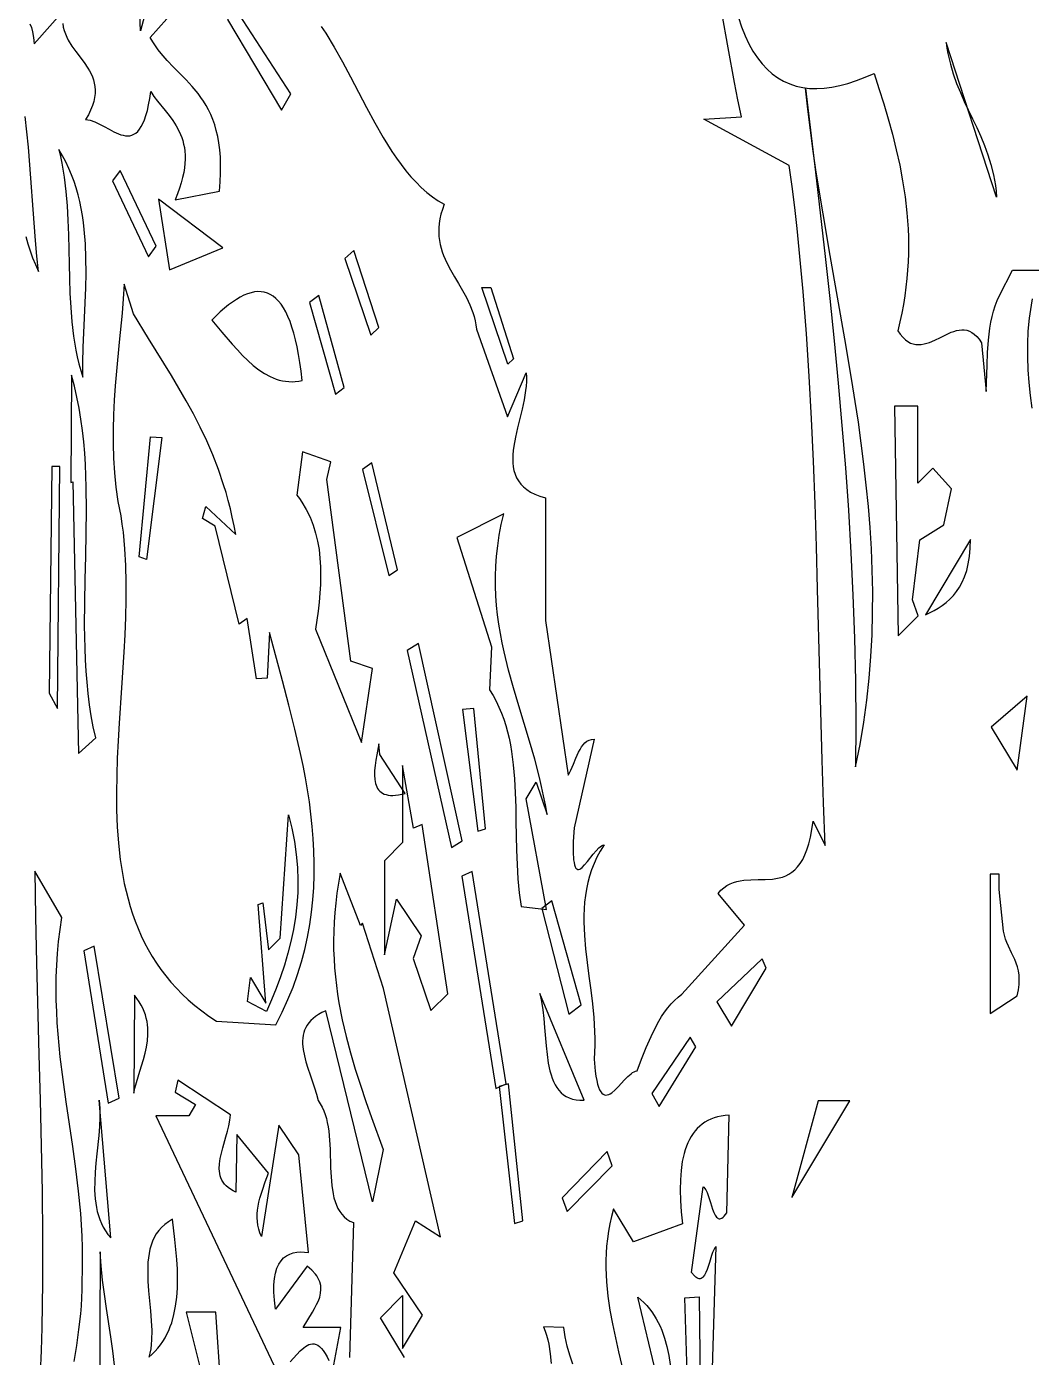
# Model space of a CAD drawing. Header units: metres. Extents: x 0 to 50, y 0 to 50.
# Drawn here: x 24.66 to 32.82, y 11.27 to 22.07 of the extents above; entities that cross this region are included whole.
import ezdxf

# ---------------------------------------------------------------- set-up
doc = ezdxf.new("R2010")
doc.units = ezdxf.units.M

msp = doc.modelspace()

# ---------------------------------------------------------------- linework, layer by layer
for points in [[(25.758389, 22.68779), (25.583667, 22.038435), (25.56091, 22.580718)], [(24.68458, 22.096691), (24.697074, 22.067085), (24.707179, 22.030244), (24.714689, 21.985552), (24.7194, 21.932394), (24.952801, 22.197313)], [(24.95183, 22.099853), (24.956854, 22.07034), (24.96415, 22.042111), (24.973475, 22.015043), (24.984589, 21.989013), (24.99725, 21.963899), (25.026246, 21.915931), (25.058533, 21.870161), (25.12525, 21.781297), (25.155817, 21.736247), (25.169558, 21.713139), (25.181947, 21.689479), (25.192745, 21.665146), (25.201709, 21.640017), (25.208598, 21.613969), (25.21317, 21.58688), (25.215184, 21.558628), (25.214399, 21.529091), (25.210572, 21.498146), (25.203463, 21.465671), (25.192831, 21.431543), (25.178433, 21.395641), (25.160028, 21.357841), (25.137374, 21.318023), (25.137374, 21.318023), (25.155586, 21.316377), (25.17412, 21.312656), (25.211981, 21.300047), (25.250613, 21.282307), (25.289673, 21.261549), (25.328819, 21.239886), (25.367706, 21.21943), (25.405993, 21.202294), (25.424804, 21.195631), (25.443335, 21.19059), (25.461545, 21.187436), (25.47939, 21.186432), (25.496828, 21.187842), (25.513815, 21.19193), (25.530308, 21.198961), (25.546266, 21.209199), (25.561644, 21.222907), (25.5764, 21.24035), (25.590491, 21.261792), (25.603874, 21.287497), (25.616507, 21.317728), (25.628346, 21.35275), (25.639348, 21.392828), (25.649471, 21.438224), (25.658672, 21.489204), (25.666907, 21.546031), (25.666907, 21.546031), (25.693091, 21.505986), (25.722014, 21.467262), (25.784152, 21.390943), (25.815408, 21.35193), (25.845482, 21.311403), (25.873394, 21.268653), (25.898163, 21.22297), (25.918811, 21.173646), (25.927283, 21.147397), (25.934357, 21.119972), (25.93991, 21.091281), (25.943821, 21.061238), (25.945966, 21.029752), (25.946223, 20.996736), (25.944469, 20.9621), (25.940582, 20.925756), (25.93444, 20.887616), (25.92592, 20.847591), (25.914899, 20.805591), (25.901256, 20.761529), (25.884867, 20.715316), (25.86561, 20.666864), (26.22627, 20.73583), (26.22627, 20.73583), (26.23186, 20.811962), (26.234645, 20.883558), (26.234757, 20.950832), (26.232325, 21.014), (26.22748, 21.073276), (26.220354, 21.128874), (26.211077, 21.181009), (26.199779, 21.229895), (26.186593, 21.275748), (26.171647, 21.31878), (26.155074, 21.359208), (26.137005, 21.397245), (26.117569, 21.433106), (26.096897, 21.467005), (26.075121, 21.499158), (26.052372, 21.529778), (26.004474, 21.587279), (25.954251, 21.641224), (25.851015, 21.745312), (25.800093, 21.798887), (25.751032, 21.855771), (25.727526, 21.88599), (25.704877, 21.91768), (25.683217, 21.951056), (25.662675, 21.986331), (25.865797, 22.211775)], [(26.289816, 22.131942), (26.730452, 21.396093), (26.80548, 21.52802), (26.347658, 22.232734), (26.289816, 22.131942)], [(27.052645, 22.073641), (27.088011, 22.019501), (27.156758, 21.906034), (27.223518, 21.787135), (27.289076, 21.664584), (27.419733, 21.415659), (27.486407, 21.292847), (27.555025, 21.173512), (27.59031, 21.115705), (27.626376, 21.059435), (27.663321, 21.004926), (27.701245, 20.952399), (27.740245, 20.902077), (27.780419, 20.854184), (27.821867, 20.808941), (27.864686, 20.766572), (27.908975, 20.7273), (27.954831, 20.691347), (28.002354, 20.658935), (28.051642, 20.630288), (28.051642, 20.630288), (28.036637, 20.589152), (28.024848, 20.549461), (28.016103, 20.511131), (28.010229, 20.474078), (28.007055, 20.43822), (28.006409, 20.403471), (28.008118, 20.369749), (28.012012, 20.33697), (28.017917, 20.30505), (28.025662, 20.273906), (28.035075, 20.243454), (28.045984, 20.21361), (28.071602, 20.155413), (28.101139, 20.098647), (28.133221, 20.042641), (28.166471, 19.986728), (28.199513, 19.930237), (28.230972, 19.872501), (28.259471, 19.812849), (28.283635, 19.750613), (28.293662, 19.718317), (28.302089, 19.685124), (28.308744, 19.65095), (28.313455, 19.615713), (28.56436, 18.903142), (28.715938, 19.261167), (28.715938, 19.261167), (28.718287, 19.226287), (28.718357, 19.19066), (28.716394, 19.154382), (28.712642, 19.117546), (28.700747, 19.042584), (28.684627, 18.966534), (28.647536, 18.814201), (28.630476, 18.739436), (28.617013, 18.666618), (28.612242, 18.631175), (28.609103, 18.596504), (28.607841, 18.562699), (28.608701, 18.529855), (28.611926, 18.498067), (28.617762, 18.467429), (28.626453, 18.438036), (28.638243, 18.409984), (28.653376, 18.383367), (28.672097, 18.35828), (28.694651, 18.334817), (28.721282, 18.313075), (28.752234, 18.293147), (28.787752, 18.275128), (28.828079, 18.259113), (28.873462, 18.245198), (28.873975, 17.250417), (29.05748, 15.992721), (29.05748, 15.992721), (29.069268, 16.012813), (29.080344, 16.034752), (29.101132, 16.082384), (29.121389, 16.132036), (29.142659, 16.180127), (29.154156, 16.202468), (29.166487, 16.223076), (29.179843, 16.241504), (29.194418, 16.257303), (29.210406, 16.270026), (29.227998, 16.279225), (29.247389, 16.284453), (29.268771, 16.285263), (29.105395, 15.566671), (29.105395, 15.566671), (29.099582, 15.456102), (29.098666, 15.370507), (29.102202, 15.307443), (29.1055, 15.283598), (29.109743, 15.26447), (29.114876, 15.249754), (29.120842, 15.239146), (29.127585, 15.23234), (29.135051, 15.229031), (29.143182, 15.228914), (29.151924, 15.231683), (29.161219, 15.237034), (29.171013, 15.244661), (29.191873, 15.265525), (29.214056, 15.291832), (29.260603, 15.351013), (29.284073, 15.379005), (29.307078, 15.402676), (29.329172, 15.419585), (29.339737, 15.424741), (29.349907, 15.427292), (29.349907, 15.427292), (29.31915, 15.377399), (29.292124, 15.327032), (29.26864, 15.276211), (29.248505, 15.224954), (29.231529, 15.173279), (29.21752, 15.121205), (29.206287, 15.06875), (29.197638, 15.015934), (29.191383, 14.962773), (29.18733, 14.909288), (29.185287, 14.855497), (29.185064, 14.801417), (29.189312, 14.692468), (29.198541, 14.58259), (29.211224, 14.471931), (29.225828, 14.360638), (29.240824, 14.248861), (29.254682, 14.136748), (29.265871, 14.024446), (29.272862, 13.912104), (29.274305, 13.855965), (29.274124, 13.799871), (29.272128, 13.743841), (29.268126, 13.687894), (29.268126, 13.687894), (29.277421, 13.589672), (29.283239, 13.549243), (29.289787, 13.514227), (29.297028, 13.484344), (29.304925, 13.459313), (29.31344, 13.438855), (29.322535, 13.422689), (29.332173, 13.410534), (29.342318, 13.40211), (29.35293, 13.397136), (29.363974, 13.395332), (29.375411, 13.396417), (29.387204, 13.400111), (29.399316, 13.406134), (29.411709, 13.414205), (29.43719, 13.435369), (29.463346, 13.461359), (29.516489, 13.518843), (29.542877, 13.54585), (29.568743, 13.568709), (29.581387, 13.577881), (29.593789, 13.585175), (29.60591, 13.59031), (29.617714, 13.593005), (29.617714, 13.593005), (29.654529, 13.688036), (29.691977, 13.781141), (29.730992, 13.870803), (29.77251, 13.955503), (29.7945, 13.995519), (29.817467, 14.033725), (29.841527, 14.069932), (29.866797, 14.103951), (29.893395, 14.135592), (29.921437, 14.164664), (29.95104, 14.190979), (29.982321, 14.214346), (30.489661, 14.774985), (30.275799, 15.033798), (30.275799, 15.033798), (30.298656, 15.058614), (30.322619, 15.079412), (30.347584, 15.09655), (30.37345, 15.11039), (30.400114, 15.12129), (30.427474, 15.12961), (30.455426, 15.13571), (30.48387, 15.139951), (30.54182, 15.144291), (30.600504, 15.145509), (30.659102, 15.146482), (30.716796, 15.150089), (30.745047, 15.15378), (30.772765, 15.159209), (30.799847, 15.166735), (30.82619, 15.176719), (30.851693, 15.18952), (30.876253, 15.205498), (30.899766, 15.225013), (30.922132, 15.248424), (30.943247, 15.276092), (30.963009, 15.308376), (30.981316, 15.345636), (30.998065, 15.388231), (31.013154, 15.436522), (31.02648, 15.490869), (31.037941, 15.55163), (31.047435, 15.619167), (31.146412, 15.422884), (31.146412, 15.422884), (31.132223, 15.76987), (31.12037, 16.117015), (31.101203, 16.811429), (31.083976, 17.505421), (31.074548, 17.852039), (31.063755, 18.198288), (31.050979, 18.54408), (31.035604, 18.889327), (31.017013, 19.23394), (30.994589, 19.577832), (30.967715, 19.920915), (30.935775, 20.263101), (30.917712, 20.43383), (30.898151, 20.604302), (30.877015, 20.774505), (30.854227, 20.944429), (30.158773, 21.320621), (30.467281, 21.340938), (30.467281, 21.340938), (30.437315, 21.479225), (30.409023, 21.619027), (30.356406, 21.90205), (30.307314, 22.187744)], [(30.440654, 22.147626), (30.46669, 22.07075), (30.495165, 21.9996), (30.526056, 21.934122), (30.559342, 21.874258), (30.595, 21.819953), (30.63301, 21.771152), (30.673347, 21.727799), (30.715992, 21.689838), (30.76092, 21.657213), (30.808111, 21.629869), (30.857543, 21.607749), (30.909193, 21.590799), (30.963039, 21.578962), (31.01906, 21.572183), (31.077233, 21.570406), (31.137536, 21.573575), (31.199948, 21.581634), (31.264445, 21.594528), (31.331007, 21.612202), (31.399611, 21.634598), (31.470235, 21.661663), (31.542857, 21.693339), (31.542857, 21.693339), (31.582825, 21.57046), (31.621356, 21.447202), (31.657957, 21.323426), (31.692139, 21.198993), (31.723411, 21.073763), (31.751281, 20.947597), (31.775258, 20.820357), (31.794851, 20.691902), (31.80957, 20.562095), (31.818923, 20.430795), (31.821434, 20.364542), (31.822419, 20.297863), (31.821818, 20.230742), (31.819568, 20.163161), (31.815608, 20.095102), (31.809878, 20.026549), (31.802315, 19.957483), (31.792858, 19.887887), (31.781446, 19.817745), (31.768018, 19.747038), (31.752511, 19.675749), (31.734866, 19.603861), (31.734866, 19.603861), (31.755432, 19.574481), (31.776231, 19.550114), (31.797244, 19.530428), (31.818452, 19.515092), (31.839836, 19.503774), (31.861379, 19.496142), (31.88306, 19.491866), (31.904861, 19.490614), (31.926763, 19.492054), (31.948748, 19.495854), (31.970796, 19.501684), (31.992889, 19.509212), (32.037134, 19.528034), (32.081333, 19.549669), (32.125334, 19.571464), (32.168988, 19.590769), (32.190638, 19.598658), (32.212144, 19.604929), (32.233488, 19.609252), (32.254652, 19.611295), (32.275615, 19.610726), (32.29636, 19.607213), (32.316867, 19.600425), (32.337119, 19.590032), (32.357095, 19.5757), (32.376777, 19.557099), (32.396147, 19.533897), (32.415186, 19.505762), (32.454479, 19.110724), (32.454479, 19.110724), (32.461125, 19.323249), (32.465316, 19.426761), (32.472312, 19.527524), (32.477384, 19.57666), (32.483782, 19.624852), (32.491717, 19.672013), (32.501396, 19.718058), (32.513029, 19.762901), (32.526824, 19.806457), (32.542989, 19.848638), (32.561734, 19.88936), (32.666495, 20.094206), (33.134732, 20.094206)], [(32.128294, 21.944312), (32.128294, 21.944312), (32.134917, 21.898648), (32.14289, 21.854348), (32.162505, 21.769463), (32.18638, 21.688898), (32.213754, 21.611893), (32.243868, 21.537691), (32.275962, 21.465533), (32.343047, 21.324313), (32.376518, 21.253735), (32.40893, 21.182166), (32.43952, 21.108848), (32.467531, 21.033023), (32.4922, 20.953931), (32.512769, 20.870814), (32.521279, 20.827509), (32.528478, 20.782914), (32.534272, 20.736933), (32.538566, 20.689472), (32.128294, 21.944312)], [(30.986157, 21.573588), (30.986157, 21.573588), (31.068316, 20.890457), (31.146858, 20.206656), (31.18394, 19.864349), (31.219116, 19.521688), (31.252053, 19.178612), (31.282418, 18.835059), (31.309877, 18.490966), (31.334097, 18.146272), (31.354743, 17.800916), (31.371482, 17.454834), (31.38398, 17.107965), (31.391904, 16.760248), (31.394919, 16.41162), (31.392693, 16.062019), (31.392693, 16.062019), (31.428857, 16.243324), (31.459097, 16.423528), (31.483692, 16.602686), (31.502917, 16.780847), (31.51705, 16.958063), (31.526367, 17.134386), (31.531147, 17.309866), (31.531666, 17.484557), (31.528201, 17.658507), (31.521029, 17.83177), (31.510427, 18.004397), (31.496673, 18.176439), (31.480043, 18.347947), (31.460814, 18.518973), (31.439263, 18.689568), (31.415668, 18.859783), (31.390305, 19.029671), (31.363452, 19.199282), (31.306383, 19.53788), (31.186549, 20.21402), (31.128216, 20.552384), (31.073896, 20.891493), (31.048933, 21.061454), (31.025804, 21.231757), (31.004786, 21.402451), (30.986157, 21.573588)], [(24.652341, 20.368416), (24.668891, 20.310172), (24.687302, 20.252705), (24.707687, 20.196063), (24.730161, 20.140292), (24.754839, 20.085441), (24.754839, 20.085441), (24.742293, 20.21051), (24.731302, 20.336228), (24.712207, 20.588869), (24.693993, 20.841878), (24.673101, 21.093769), (24.660539, 21.218831), (24.645972, 21.343057)], [(24.920793, 21.074698), (24.920793, 21.074698), (24.933722, 21.019228), (24.94509, 20.963237), (24.963592, 20.849841), (24.977193, 20.734808), (24.986788, 20.618437), (24.99327, 20.501027), (24.997533, 20.382875), (25.002978, 20.145543), (25.005949, 20.02696), (25.010276, 19.90883), (25.016855, 19.791451), (25.026579, 19.675124), (25.040342, 19.560145), (25.059037, 19.446814), (25.070514, 19.390859), (25.08356, 19.335429), (25.098286, 19.280559), (25.114804, 19.226288), (25.114804, 19.226288), (25.11573, 19.346173), (25.119134, 19.466885), (25.129758, 19.709585), (25.139445, 19.951971), (25.141679, 20.072293), (25.140967, 20.19163), (25.136406, 20.309683), (25.127093, 20.426147), (25.120371, 20.48369), (25.112123, 20.540723), (25.102234, 20.597208), (25.090592, 20.653107), (25.077085, 20.708384), (25.061598, 20.762999), (25.044019, 20.816916), (25.024236, 20.870096), (25.002134, 20.922502), (24.977602, 20.974096), (24.950526, 21.02484), (24.920793, 21.074698)], [(25.35671, 20.82133), (25.647537, 20.20427), (25.712002, 20.289744), (25.419329, 20.904393), (25.35671, 20.82133)], [(25.730739, 20.672108), (25.820584, 20.096964), (26.251356, 20.276254), (25.730739, 20.672108)], [(27.244025, 20.189813), (27.454054, 19.56693), (27.520688, 19.628718), (27.316177, 20.256291), (27.244025, 20.189813)], [(25.452258, 19.981093), (25.452258, 19.981093), (25.443636, 19.863266), (25.433538, 19.745412), (25.41096, 19.509671), (25.388618, 19.273961), (25.378814, 19.156148), (25.370604, 19.038377), (25.364499, 18.92066), (25.36101, 18.803009), (25.36065, 18.685436), (25.36393, 18.567952), (25.371361, 18.450568), (25.383455, 18.333297), (25.400724, 18.21615), (25.423679, 18.099138), (25.423679, 18.099138), (25.433357, 18.033446), (25.441614, 17.967134), (25.45416, 17.832782), (25.461895, 17.696341), (25.4654, 17.55807), (25.465255, 17.418227), (25.462041, 17.277072), (25.456337, 17.134864), (25.448723, 16.991862), (25.430088, 16.70451), (25.410775, 16.417089), (25.402315, 16.274), (25.395427, 16.13167), (25.390689, 15.990359), (25.388682, 15.850326), (25.389987, 15.711829), (25.395183, 15.575128), (25.40485, 15.440481), (25.41957, 15.308148), (25.429005, 15.242929), (25.43992, 15.178387), (25.452389, 15.114552), (25.466483, 15.051457), (25.482275, 14.989135), (25.499838, 14.927618), (25.519243, 14.866939), (25.540564, 14.807129), (25.563873, 14.748221), (25.589243, 14.690248), (25.616745, 14.633242), (25.646453, 14.577234), (25.67844, 14.522259), (25.712776, 14.468347), (25.749536, 14.415532), (25.788792, 14.363845), (25.830615, 14.31332), (25.875079, 14.263988), (25.922257, 14.215882), (25.97222, 14.169034), (26.025041, 14.123476), (26.080793, 14.079242), (26.139548, 14.036363), (26.201378, 13.994871), (26.683524, 13.966041), (26.683524, 13.966041), (26.735237, 14.068791), (26.781656, 14.171223), (26.822965, 14.27335), (26.859351, 14.375182), (26.890999, 14.476729), (26.918094, 14.578005), (26.940821, 14.679019), (26.959367, 14.779782), (26.973915, 14.880307), (26.984653, 14.980604), (26.991765, 15.080684), (26.995436, 15.180559), (26.995853, 15.280239), (26.9932, 15.379736), (26.987663, 15.479062), (26.979427, 15.578226), (26.968678, 15.677241), (26.955602, 15.776117), (26.940382, 15.874866), (26.923206, 15.973499), (26.904259, 16.072027), (26.883725, 16.170461), (26.838641, 16.367093), (26.789437, 16.563483), (26.737598, 16.759722), (26.631944, 17.152103), (26.611819, 16.782886), (26.525425, 16.777242), (26.448996, 17.266506), (26.385034, 17.219325), (26.191331, 18.01681), (26.086509, 18.079828), (26.114257, 18.175391), (26.356932, 17.948112), (26.356932, 17.948112), (26.343925, 18.019329), (26.329529, 18.088923), (26.3138, 18.156957), (26.296792, 18.223497), (26.278562, 18.288607), (26.259164, 18.352352), (26.217089, 18.476001), (26.171011, 18.594961), (26.121372, 18.709748), (26.068618, 18.820878), (26.013192, 18.928865), (25.955537, 19.034227), (25.896098, 19.137478), (25.835318, 19.239134), (25.773641, 19.339712), (25.649371, 19.539693), (25.526837, 19.741548), (25.452258, 19.981093)], [(26.162426, 19.689726), (26.162426, 19.689726), (26.245351, 19.591353), (26.328529, 19.494039), (26.37057, 19.447268), (26.413102, 19.402549), (26.456268, 19.360476), (26.500211, 19.321646), (26.545073, 19.286653), (26.590997, 19.256094), (26.638125, 19.230563), (26.662185, 19.21987), (26.686601, 19.210657), (26.711388, 19.202999), (26.736566, 19.196971), (26.762152, 19.192646), (26.788164, 19.1901), (26.81462, 19.189407), (26.841537, 19.19064), (26.868934, 19.193876), (26.896828, 19.199187), (26.896828, 19.199187), (26.888202, 19.274318), (26.878501, 19.344961), (26.86774, 19.41118), (26.855935, 19.473038), (26.8431, 19.530596), (26.82925, 19.583919), (26.814401, 19.633069), (26.798567, 19.678109), (26.781764, 19.719102), (26.764007, 19.756111), (26.745311, 19.789199), (26.72569, 19.818428), (26.705161, 19.843863), (26.683737, 19.865565), (26.661435, 19.883598), (26.638268, 19.898024), (26.614253, 19.908907), (26.589404, 19.916309), (26.563737, 19.920294), (26.537266, 19.920924), (26.510007, 19.918262), (26.481974, 19.912371), (26.453183, 19.903315), (26.423648, 19.891155), (26.393386, 19.875956), (26.36241, 19.857779), (26.330737, 19.836689), (26.29838, 19.812747), (26.265356, 19.786017), (26.231679, 19.756561), (26.162426, 19.689726)], [(26.957112, 19.831571), (27.168207, 19.088416), (27.237029, 19.141996), (27.031461, 19.889163), (26.957112, 19.831571)], [(28.429458, 19.955393), (28.613034, 19.374529), (28.568404, 19.333327), (28.356315, 19.954373), (28.429458, 19.955393)], [(32.827507, 19.863122), (32.817811, 19.810492), (32.80277, 19.705422), (32.793155, 19.600579), (32.788516, 19.495932), (32.788405, 19.39145), (32.792369, 19.287101), (32.79996, 19.182854), (32.810728, 19.078679), (32.824222, 18.974543)], [(25.022952, 19.241801), (25.018371, 18.372032), (25.033407, 18.375042), (25.081145, 16.168991), (25.219667, 16.297834), (25.219667, 16.297834), (25.200364, 16.386783), (25.183889, 16.476349), (25.170044, 16.566492), (25.158632, 16.657168), (25.149453, 16.748335), (25.142311, 16.839952), (25.137007, 16.931977), (25.133344, 17.024367), (25.130147, 17.210074), (25.131137, 17.396736), (25.13473, 17.584017), (25.139343, 17.77158), (25.143392, 17.959088), (25.145295, 18.146204), (25.143467, 18.332591), (25.140659, 18.425406), (25.136325, 18.517913), (25.130267, 18.610068), (25.122286, 18.701831), (25.112185, 18.793159), (25.099766, 18.88401), (25.084832, 18.974342), (25.067183, 19.064112), (25.046622, 19.15328), (25.022952, 19.241801)], [(31.710138, 18.990433), (31.73894, 17.124876), (31.901622, 17.28788), (31.85462, 17.4187), (31.913845, 17.904228), (32.109105, 18.027912), (32.171899, 18.319201), (32.021217, 18.486957), (31.899462, 18.364961), (31.899462, 18.990433), (31.710138, 18.990433)], [(25.757823, 18.735607), (25.633744, 17.746499), (25.572749, 17.766934), (25.666204, 18.74272), (25.757823, 18.735607)], [(26.900108, 18.620729), (26.852731, 18.268898), (26.852731, 18.268898), (26.874404, 18.240139), (26.894565, 18.21086), (26.930525, 18.150816), (26.960947, 18.088908), (26.986168, 18.025279), (27.006524, 17.96007), (27.022351, 17.893424), (27.033987, 17.825482), (27.041768, 17.756389), (27.04603, 17.686284), (27.04711, 17.615312), (27.045345, 17.543614), (27.04107, 17.471332), (27.034623, 17.398609), (27.02634, 17.325587), (27.005613, 17.179215), (27.377884, 16.258584), (27.467858, 16.859604), (27.291228, 16.91969), (27.097285, 18.396203), (27.129802, 18.539363), (26.900108, 18.620729)], [(24.862924, 18.50166), (24.843117, 16.660429), (24.910007, 16.536079), (24.927671, 18.499742), (24.862924, 18.50166)], [(27.386192, 18.476633), (27.600902, 17.614249), (27.671534, 17.662439), (27.464051, 18.529495), (27.386192, 18.476633)], [(28.154581, 17.924742), (28.435567, 17.035744), (28.419509, 16.686064), (28.419509, 16.686064), (28.447608, 16.641046), (28.473073, 16.594792), (28.496039, 16.547361), (28.516639, 16.498812), (28.535007, 16.449206), (28.551278, 16.398602), (28.565584, 16.347058), (28.578061, 16.294634), (28.588841, 16.241391), (28.59806, 16.187386), (28.612346, 16.077331), (28.621991, 15.964944), (28.628066, 15.850701), (28.631642, 15.735077), (28.633792, 15.618546), (28.638095, 15.384664), (28.642391, 15.268264), (28.649547, 15.152857), (28.660632, 15.038918), (28.676718, 14.926923), (28.881942, 14.903136), (28.717059, 15.801711), (28.797724, 15.936419), (28.886304, 15.675353), (28.886304, 15.675353), (28.873379, 15.751658), (28.858682, 15.827204), (28.842401, 15.902065), (28.824727, 15.976318), (28.785958, 16.123305), (28.743893, 16.268772), (28.65595, 16.557584), (28.613108, 16.702145), (28.573045, 16.847622), (28.537279, 16.994622), (28.521482, 17.068884), (28.507329, 17.143755), (28.495009, 17.219312), (28.484712, 17.29563), (28.476628, 17.372785), (28.470947, 17.450854), (28.467859, 17.529912), (28.467554, 17.610036), (28.470221, 17.691301), (28.47605, 17.773785), (28.485231, 17.857562), (28.497954, 17.94271), (28.514408, 18.029303), (28.534784, 18.117418), (28.154581, 17.924742)], [(31.960418, 17.295366), (31.960418, 17.295366), (32.030621, 17.33108), (32.064561, 17.350915), (32.09743, 17.372562), (32.129005, 17.396393), (32.159066, 17.422777), (32.187389, 17.452087), (32.213753, 17.484692), (32.237936, 17.520963), (32.259714, 17.561271), (32.278868, 17.605987), (32.295173, 17.65548), (32.308408, 17.710123), (32.318352, 17.770286), (32.324781, 17.836338), (32.327474, 17.908652), (31.960418, 17.295366)], [(27.750871, 17.00558), (28.110812, 15.406685), (28.196712, 15.460098), (27.842895, 17.062676), (27.750871, 17.00558)], [(32.787721, 16.635934), (32.495162, 16.383773), (32.705036, 16.03329), (32.787721, 16.635934)], [(28.20021, 16.52806), (28.32429, 15.538952), (28.385285, 15.559387), (28.291829, 16.535173), (28.20021, 16.52806)], [(27.733583, 15.843956), (27.526925, 16.161642), (27.521147, 16.249464), (27.521147, 16.249464), (27.502466, 16.158901), (27.494799, 16.114953), (27.488897, 16.072497), (27.48525, 16.031985), (27.484346, 15.993869), (27.486673, 15.9586), (27.492719, 15.926633), (27.502973, 15.898417), (27.50983, 15.885858), (27.517923, 15.874406), (27.527311, 15.864119), (27.538057, 15.855052), (27.550221, 15.847262), (27.563864, 15.840807), (27.579047, 15.835741), (27.595831, 15.832122), (27.614278, 15.830006), (27.634448, 15.829451), (27.656403, 15.830511), (27.680203, 15.833244), (27.733583, 15.843956)], [(27.713412, 16.071565), (27.713412, 15.446093), (27.566533, 15.298923), (27.566533, 14.534458), (27.663996, 14.98657), (27.864675, 14.689743), (27.79871, 14.506144), (27.943066, 14.081862), (28.080178, 14.219246), (27.872057, 15.592483), (27.80043, 15.56295), (27.713412, 16.071565)], [(26.786011, 15.672244), (26.786011, 15.672244), (26.813505, 15.563147), (26.834644, 15.455669), (26.849684, 15.349727), (26.858884, 15.245238), (26.862502, 15.142118), (26.860794, 15.040286), (26.854019, 14.939657), (26.842434, 14.840148), (26.826296, 14.741676), (26.805863, 14.644158), (26.781393, 14.547511), (26.753143, 14.451651), (26.721371, 14.356496), (26.686335, 14.261962), (26.648291, 14.167966), (26.607498, 14.074424), (26.453706, 14.1553), (26.47718, 14.350496), (26.601402, 14.143049), (26.539272, 14.943456), (26.577554, 14.956589), (26.624059, 14.575339), (26.718681, 14.670148), (26.786011, 15.672244)], [(25.044555, 11.232776), (25.065704, 11.361592), (25.084009, 11.490628), (25.098186, 11.620024), (25.103325, 11.684901), (25.106952, 11.749921), (25.108904, 11.8151), (25.109023, 11.880458), (25.109023, 11.880458), (25.112648, 11.973695), (25.113842, 12.066485), (25.112792, 12.158868), (25.109683, 12.250883), (25.104704, 12.342569), (25.09804, 12.433965), (25.080408, 12.616048), (25.05828, 12.797445), (25.033153, 12.978471), (24.979875, 13.340667), (24.954713, 13.522467), (24.932529, 13.705155), (24.914818, 13.889044), (24.908106, 13.981538), (24.903073, 14.07445), (24.899905, 14.16782), (24.89879, 14.261687), (24.899913, 14.356091), (24.903462, 14.45107), (24.909624, 14.546664), (24.918585, 14.642913), (24.930532, 14.739855), (24.945652, 14.837531), (24.725213, 15.214687), (24.725213, 15.214687), (24.730608, 14.841674), (24.738687, 14.469159), (24.758939, 13.725605), (24.769134, 13.354556), (24.778055, 12.983984), (24.784713, 12.613887), (24.788119, 12.244257), (24.787284, 11.87509), (24.781218, 11.506382), (24.775915, 11.322198), (24.768932, 11.138127)], [(27.206803, 15.197318), (27.206803, 15.197318), (27.191838, 15.115584), (27.179396, 15.035047), (27.16939, 14.955661), (27.161734, 14.877381), (27.156344, 14.800164), (27.153134, 14.723963), (27.152017, 14.648735), (27.152908, 14.574435), (27.155721, 14.501018), (27.160372, 14.428439), (27.166773, 14.356653), (27.17484, 14.285616), (27.184486, 14.215283), (27.195627, 14.145609), (27.222048, 14.008061), (27.253417, 13.872614), (27.289049, 13.738909), (27.328258, 13.606588), (27.37036, 13.475295), (27.414668, 13.344671), (27.460499, 13.214357), (27.553982, 12.953234), (27.467906, 12.529285), (27.088358, 14.078788), (27.088358, 14.078788), (27.058059, 14.06508), (27.030879, 14.050409), (27.006688, 14.034814), (26.985359, 14.018333), (26.966761, 14.001003), (26.950766, 13.982862), (26.937244, 13.963948), (26.926068, 13.9443), (26.917107, 13.923954), (26.910233, 13.90295), (26.905317, 13.881324), (26.902229, 13.859115), (26.900842, 13.836361), (26.901025, 13.813099), (26.905588, 13.765204), (26.914886, 13.715735), (26.927888, 13.664994), (26.94356, 13.613284), (26.960873, 13.560909), (26.996287, 13.455377), (27.012326, 13.402826), (27.025876, 13.350822), (27.025876, 13.350822), (27.043803, 13.325277), (27.059354, 13.297889), (27.072711, 13.268808), (27.084053, 13.238183), (27.093558, 13.206162), (27.101408, 13.172896), (27.107781, 13.138534), (27.112857, 13.103224), (27.119839, 13.030359), (27.123791, 12.955496), (27.128354, 12.80455), (27.131842, 12.730855), (27.13805, 12.659937), (27.148416, 12.592989), (27.155608, 12.561378), (27.164378, 12.531206), (27.174907, 12.502625), (27.187374, 12.475782), (27.201958, 12.450827), (27.21884, 12.427909), (27.2382, 12.407178), (27.260216, 12.388783), (27.285069, 12.372873), (27.312938, 12.359597), (27.280514, 11.264018)], [(27.728099, 11.264018), (27.534403, 11.587485), (27.713412, 11.766848), (27.713412, 11.337603), (27.875312, 11.607972), (27.642724, 11.951997), (27.817554, 12.373718), (28.020458, 12.245191), (27.556454, 14.261968), (27.387254, 14.791765), (27.370671, 14.773587), (27.206803, 15.197318)], [(28.19281, 15.172918), (28.471376, 13.449091), (28.555295, 13.486853), (28.277692, 15.211088), (28.19281, 15.172918)], [(32.486978, 15.188546), (32.486978, 14.059398), (32.70561, 14.201608), (32.70561, 14.201608), (32.715663, 14.249102), (32.721163, 14.292697), (32.7226, 14.33281), (32.720465, 14.369857), (32.71525, 14.404253), (32.707443, 14.436416), (32.697537, 14.466761), (32.686022, 14.495705), (32.660127, 14.551051), (32.633683, 14.605785), (32.621482, 14.633963), (32.610616, 14.663236), (32.601576, 14.69402), (32.594852, 14.726732), (32.560417, 15.065905), (32.560417, 15.188546), (32.486978, 15.188546)], [(28.844265, 14.911693), (29.064304, 14.053002), (29.164572, 14.12875), (28.926056, 14.972901), (28.844265, 14.911693)], [(25.123065, 14.566413), (25.32126, 13.330107), (25.410572, 13.370516), (25.20815, 14.605114), (25.123065, 14.566413)], [(30.634358, 14.501767), (30.266687, 14.15422), (30.385793, 13.955318), (30.667311, 14.425443), (30.634358, 14.501767)], [(25.53437, 14.207414), (25.530051, 13.410244), (25.530051, 13.410244), (25.538512, 13.453106), (25.54998, 13.497315), (25.57842, 13.589416), (25.608345, 13.685828), (25.621669, 13.735427), (25.63273, 13.785834), (25.64065, 13.83696), (25.644551, 13.888714), (25.643554, 13.941007), (25.640944, 13.967328), (25.636781, 13.99375), (25.630954, 14.020261), (25.623355, 14.046851), (25.613872, 14.073509), (25.602396, 14.100223), (25.588818, 14.126981), (25.573027, 14.153773), (25.554915, 14.180588), (25.53437, 14.207414)], [(28.827259, 14.220126), (28.827259, 14.220126), (28.841165, 14.156019), (28.851582, 14.087706), (28.859504, 14.016375), (28.865923, 13.943214), (28.878234, 13.79615), (28.886113, 13.724623), (28.896466, 13.656014), (28.910287, 13.591513), (28.918809, 13.561173), (28.928571, 13.532306), (28.939697, 13.505059), (28.952311, 13.479581), (28.966537, 13.45602), (28.982501, 13.434525), (29.000326, 13.415244), (29.020136, 13.398326), (29.042055, 13.383919), (29.066209, 13.372171), (29.09272, 13.363232), (29.121714, 13.357248), (29.153314, 13.35437), (29.187645, 13.354745), (28.827259, 14.220126)], [(30.049827, 13.865537), (29.737871, 13.409702), (29.797055, 13.302277), (30.093937, 13.787512), (30.049827, 13.865537)], [(27.145483, 11.16096), (27.211849, 11.509301), (26.904951, 11.509301), (26.904951, 11.509301), (26.941879, 11.570632), (26.980301, 11.632023), (26.998369, 11.66276), (27.014768, 11.693536), (27.028816, 11.724356), (27.039831, 11.755229), (27.047134, 11.786163), (27.050042, 11.817165), (27.047874, 11.848243), (27.03995, 11.879404), (27.033616, 11.895018), (27.025587, 11.910655), (27.015779, 11.926318), (27.004106, 11.942005), (26.974825, 11.973461), (26.937062, 12.00503), (26.680009, 11.657252), (26.680009, 11.657252), (26.671341, 11.730123), (26.667318, 11.795515), (26.667672, 11.85377), (26.672133, 11.905232), (26.68043, 11.950244), (26.692293, 11.989148), (26.707453, 12.022288), (26.725639, 12.050006), (26.746581, 12.072645), (26.77001, 12.090549), (26.795656, 12.104061), (26.823248, 12.113523), (26.852517, 12.119278), (26.883193, 12.121669), (26.915005, 12.12104), (26.947684, 12.117733), (26.869951, 12.909301), (26.706675, 13.150804), (26.567299, 12.246123), (26.567299, 12.246123), (26.554326, 12.276619), (26.544439, 12.307173), (26.537449, 12.337824), (26.533167, 12.368607), (26.531402, 12.399559), (26.531966, 12.430716), (26.53467, 12.462116), (26.539322, 12.493794), (26.545735, 12.525787), (26.553719, 12.558131), (26.573641, 12.624021), (26.597573, 12.691756), (26.623999, 12.761628), (26.367021, 13.074332), (26.359256, 12.606393), (26.359256, 12.606393), (26.335558, 12.618036), (26.314529, 12.630596), (26.296046, 12.644031), (26.279987, 12.658303), (26.266228, 12.673371), (26.254646, 12.689194), (26.245118, 12.705733), (26.237521, 12.722946), (26.231731, 12.740795), (26.227626, 12.759239), (26.225082, 12.778237), (26.223976, 12.797749), (26.225586, 12.838156), (26.231471, 12.880137), (26.240645, 12.923371), (26.252124, 12.967536), (26.278055, 13.057372), (26.290537, 13.1024), (26.301383, 13.147072), (26.309607, 13.191066), (26.314226, 13.23406), (25.887475, 13.516596), (25.86619, 13.419451)], [(25.86619, 13.419451), (26.031503, 13.320067), (25.975344, 13.226282), (25.706996, 13.226282), (26.69528, 11.146491)], [(28.497293, 13.464073), (28.621877, 12.353326), (28.689939, 12.37421), (28.572565, 13.486665), (28.497293, 13.464073)], [(25.246802, 13.354809), (25.246802, 13.354809), (25.252726, 13.28556), (25.253736, 13.214368), (25.250885, 13.14163), (25.245227, 13.067744), (25.2297, 12.918115), (25.221937, 12.843167), (25.215579, 12.768659), (25.211679, 12.694989), (25.21129, 12.622553), (25.215464, 12.55175), (25.219592, 12.517085), (25.225256, 12.482976), (25.232587, 12.449474), (25.241717, 12.416629), (25.252778, 12.384489), (25.265902, 12.353105), (25.28122, 12.322527), (25.298863, 12.292803), (25.318964, 12.263984), (25.341653, 12.236119), (25.246802, 13.354809)], [(31.088085, 13.348924), (30.874726, 12.563034), (31.345328, 13.348924), (31.088085, 13.348924)], [(30.192413, 9.916395), (30.261307, 12.165835), (30.261307, 12.165835), (30.25051, 12.155466), (30.240631, 12.138888), (30.231424, 12.117352), (30.222642, 12.092107), (30.20537, 12.035495), (30.186843, 11.979059), (30.176493, 11.954033), (30.16509, 11.932803), (30.152388, 11.91662), (30.145472, 11.910811), (30.13814, 11.906734), (30.130359, 11.904543), (30.122099, 11.904395), (30.11333, 11.906447), (30.10402, 11.910855), (30.09414, 11.917775), (30.083657, 11.927364), (30.060761, 11.955173), (30.154475, 12.650172), (30.154475, 12.650172), (30.160451, 12.646408), (30.166136, 12.640898), (30.17675, 12.625267), (30.18655, 12.604529), (30.195771, 12.579932), (30.213404, 12.524159), (30.231516, 12.467943), (30.241336, 12.442791), (30.251975, 12.421277), (30.263667, 12.404648), (30.269981, 12.398556), (30.276645, 12.394154), (30.28369, 12.391598), (30.291143, 12.391044), (30.299035, 12.392649), (30.307395, 12.396568), (30.316251, 12.402958), (30.325632, 12.411975), (30.34609, 12.438513), (30.365325, 13.23293), (30.365325, 13.23293), (30.332697, 13.229853), (30.301644, 13.224984), (30.272144, 13.218346), (30.244172, 13.209958), (30.217705, 13.199843), (30.192719, 13.188019), (30.169191, 13.17451), (30.147098, 13.159335), (30.126415, 13.142515), (30.10712, 13.124071), (30.089189, 13.104025), (30.072598, 13.082397), (30.057323, 13.059208), (30.043342, 13.034478), (30.03063, 13.00823), (30.019165, 12.980483), (30.008923, 12.951258), (29.999879, 12.920578), (29.985296, 12.85493), (29.975226, 12.783707), (29.969483, 12.707076), (29.967879, 12.625204), (29.970224, 12.538258), (29.97633, 12.446406), (29.986011, 12.349814), (29.588134, 12.202862), (29.427001, 12.472236), (29.427001, 12.472236), (29.410298, 12.410669), (29.396383, 12.349675), (29.385118, 12.289221), (29.376369, 12.229271), (29.369999, 12.169791), (29.365872, 12.110747), (29.363853, 12.052104), (29.363804, 11.993828), (29.36559, 11.935884), (29.369076, 11.878238), (29.3806, 11.763701), (29.397287, 11.649941), (29.418049, 11.536682), (29.441799, 11.423648), (29.467446, 11.310563), (29.520084, 11.083137)], [(29.050379, 12.448972), (29.416524, 12.819795), (29.373576, 12.936961), (29.008823, 12.562397), (29.050379, 12.448972)], [(25.652692, 11.266475), (25.652692, 11.266475), (25.678958, 11.29018), (25.703331, 11.314938), (25.725869, 11.340717), (25.746632, 11.367485), (25.765677, 11.395209), (25.783062, 11.423857), (25.798846, 11.453396), (25.813086, 11.483795), (25.825841, 11.51502), (25.83717, 11.547039), (25.855779, 11.613332), (25.869378, 11.682412), (25.878434, 11.754022), (25.883412, 11.827902), (25.884777, 11.903793), (25.882996, 11.981436), (25.878532, 12.060571), (25.871853, 12.14094), (25.863423, 12.222284), (25.843175, 12.386857), (25.843175, 12.386857), (25.810006, 12.366995), (25.780488, 12.345101), (25.754431, 12.32128), (25.731645, 12.295638), (25.711942, 12.268281), (25.69513, 12.239314), (25.681022, 12.208842), (25.669427, 12.176971), (25.660156, 12.143806), (25.653021, 12.109453), (25.64783, 12.074017), (25.644395, 12.037603), (25.642036, 11.962266), (25.644426, 11.884284), (25.650051, 11.804502), (25.657395, 11.723763), (25.664943, 11.64291), (25.671179, 11.562788), (25.674587, 11.48424), (25.673652, 11.408109), (25.671083, 11.371214), (25.666859, 11.33524), (25.660792, 11.300292), (25.652692, 11.266475)], [(25.257289, 12.122491), (25.246907, 10.283673), (25.246907, 10.283673), (25.273466, 10.34109), (25.296846, 10.398511), (25.317197, 10.455937), (25.334667, 10.513366), (25.349404, 10.5708), (25.361557, 10.628237), (25.371275, 10.685679), (25.378706, 10.743124), (25.383999, 10.800572), (25.387302, 10.858023), (25.388763, 10.915478), (25.388533, 10.972936), (25.383588, 11.08786), (25.373656, 11.202794), (25.359925, 11.317737), (25.343584, 11.432687), (25.307826, 11.662608), (25.290787, 11.777575), (25.275892, 11.892546), (25.26433, 12.007518), (25.257289, 12.122491)], [(29.623301, 11.755531), (29.623301, 11.755531), (29.649384, 11.733529), (29.67388, 11.710353), (29.696833, 11.686036), (29.718286, 11.660612), (29.738286, 11.634113), (29.756876, 11.606574), (29.7741, 11.578027), (29.790003, 11.548507), (29.804629, 11.518047), (29.818024, 11.486679), (29.841293, 11.421358), (29.860167, 11.35281), (29.875001, 11.281303), (29.88615, 11.207104), (29.893969, 11.130481), (29.898815, 11.051702), (29.901042, 10.971034), (29.901006, 10.888743), (29.899062, 10.805099), (29.890873, 10.634817), (29.623301, 11.755531)], [(30.089772, 9.062793), (30.004729, 11.749398), (30.123263, 11.756378), (30.143069, 9.915146)], [(25.954406, 11.631943), (26.107341, 11.026002)], [(26.277974, 10.420523), (26.196869, 11.631943), (25.954406, 11.631943)], [(28.856519, 11.512504), (28.856519, 11.512504), (28.870074, 11.47933), (28.88178, 11.444784), (28.891779, 11.408968), (28.900209, 11.371981), (28.912923, 11.294894), (28.921038, 11.214327)], [(29.096688, 11.209752), (29.072318, 11.283173), (29.050813, 11.357037), (29.033674, 11.431606), (29.027211, 11.469238), (29.022403, 11.507144), (28.856519, 11.512504)], [(26.799952, 11.228788), (26.853977, 11.289996), (26.881461, 11.318663), (26.909278, 11.343389), (26.923316, 11.353653), (26.937442, 11.362188), (26.951659, 11.368744), (26.965967, 11.373074), (26.98037, 11.374928), (26.994867, 11.374059), (27.009462, 11.370219), (27.024156, 11.363158), (27.038951, 11.35263), (27.053848, 11.338385), (27.06885, 11.320175), (27.083957, 11.297751), (27.099173, 11.270866), (27.114498, 11.239272)]]:
    msp.add_lwpolyline(points)

doc.saveas('drawing.dxf')
